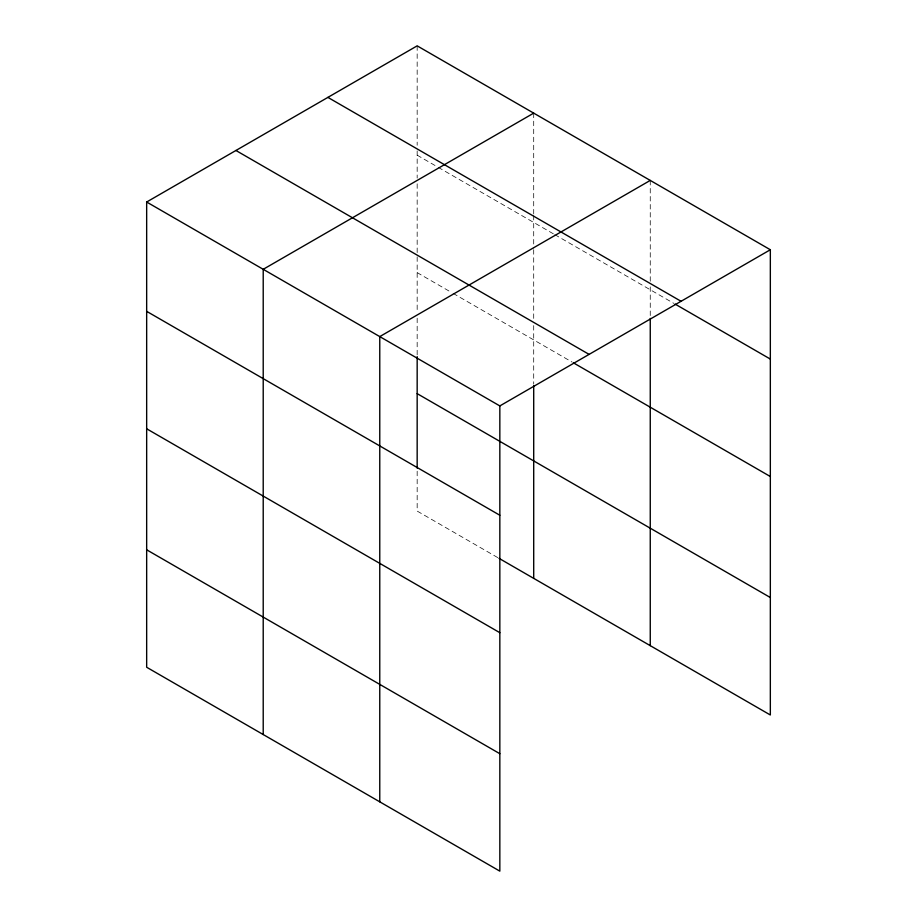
<?xml version="1.0" encoding="UTF-8"?>
<svg xmlns="http://www.w3.org/2000/svg" width="917" height="917" viewBox="0 0 917 917"><rect width="100%" height="100%" fill="white"/><g stroke="black" fill="none" stroke-linecap="round" stroke-linejoin="round"><path stroke-width="0.69" stroke-dasharray="4.58 3.44" d="M417.166 155.179L436.996 166.63M438.246 167.341L553.547 233.915M554.785 234.637L673.777 303.332M417.166 272.624L451.875 292.672M453.124 293.383L572.139 362.1M497.748 557.605L417.166 511.078L417.166 469.538M650.256 180.42L650.256 281.232M650.256 286.906L650.256 316.961M533.705 113.135L533.705 213.948M533.705 215.369L533.705 248.243M533.705 249.676L533.705 319.861M533.705 325.592L533.705 384.04M417.166 45.85L417.166 145.241M417.166 150.915L417.166 178.093M417.166 183.824L417.166 255.442M417.166 256.875L417.166 312.491M417.166 318.176L417.166 355.2"/><path stroke-width="1.38" d="M499.834 632.696L499.834 405.922L146.663 202.015L146.663 667.255L499.834 871.15L499.834 632.696L146.663 428.789M498.997 558.327L770.337 714.985L770.337 249.745L417.166 45.85L146.663 202.015M533.705 113.135L263.213 269.311L263.213 734.54M650.256 180.42L379.764 336.596L379.764 801.825M499.834 405.922L770.337 249.745M327.896 97.385L681.067 301.292M675.015 304.043L770.337 359.074M235.933 150.48L589.104 354.386M573.389 362.823L770.337 476.531M417.166 393.634L770.337 597.529M146.663 311.344L499.834 515.251M146.663 549.799L499.834 753.705M650.256 318.394L650.256 645.66M533.705 385.472L533.705 578.363M417.166 356.621L417.166 468.117"/></g></svg>
